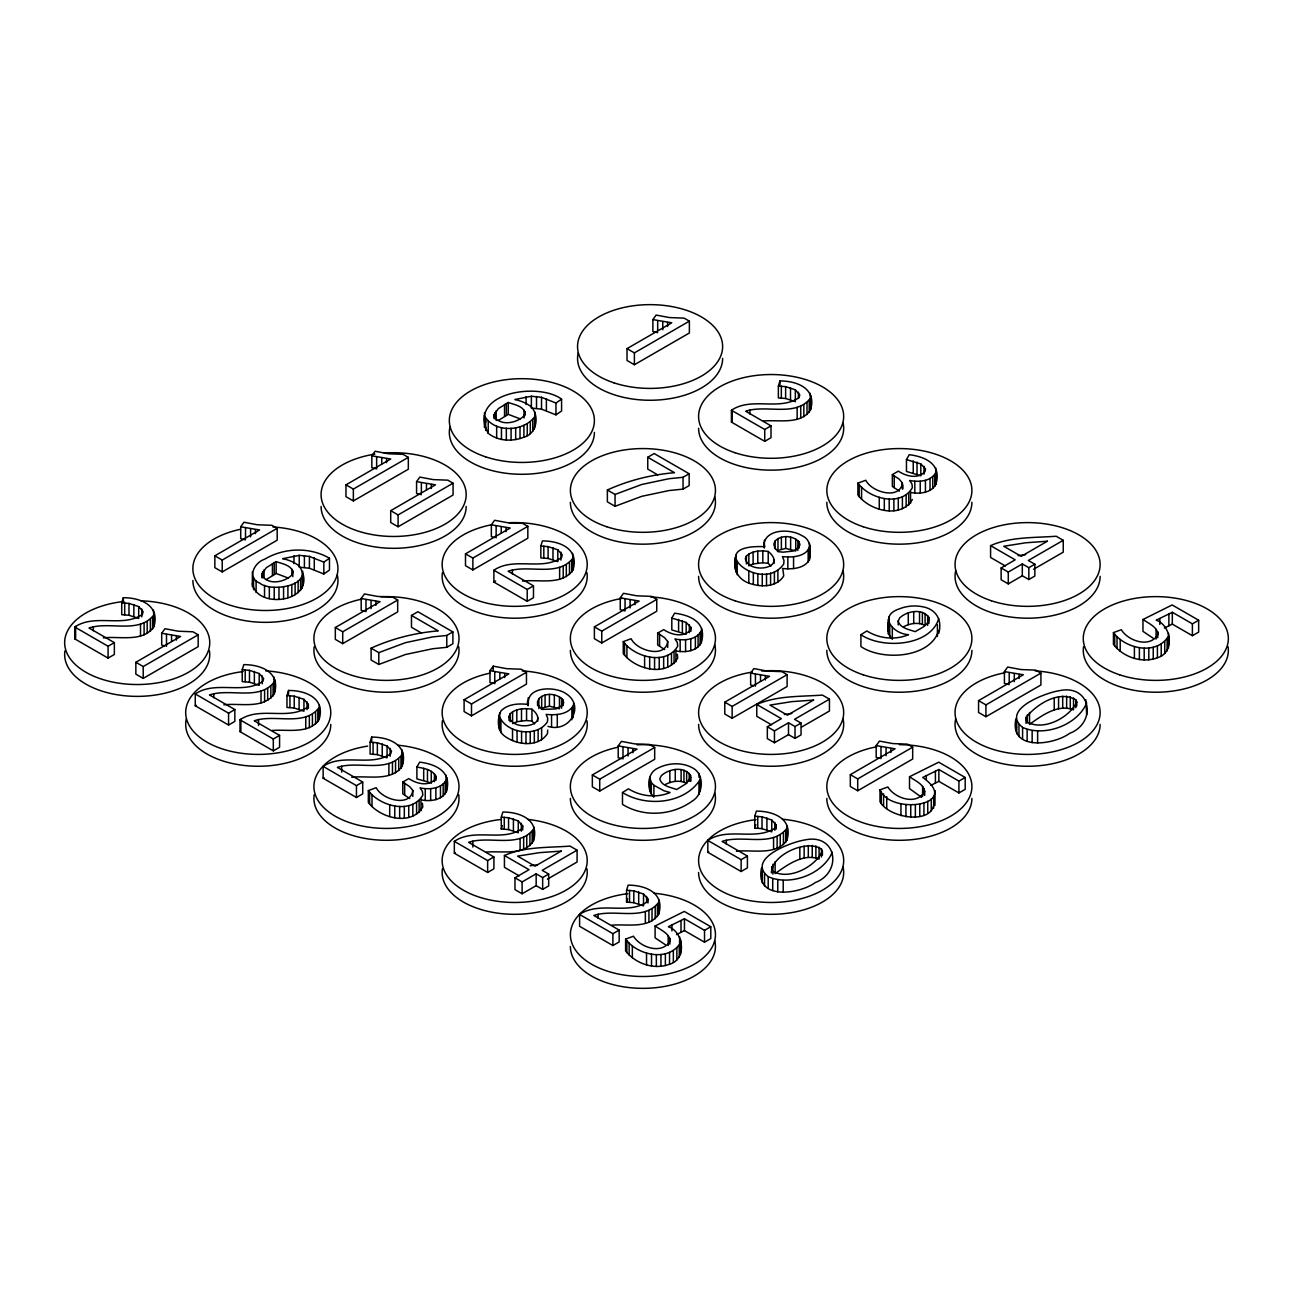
<?xml version="1.0" encoding="UTF-8"?>
<svg xmlns="http://www.w3.org/2000/svg" width="1293" height="1293" viewBox="0 0 1293 1293"><rect width="100%" height="100%" fill="white"/><g stroke="black" fill="none" stroke-linecap="round" stroke-linejoin="round"><path stroke-width="1.5" d="M653.886 785.255L663.842 790.734L670.065 792.528C656.569 798.217 640.795 796.488 628.43 788.827L622.483 792.528L622.483 804.375C643.995 817.709 672.554 815.576 692.757 800.739C703.667 794.08 704.507 773.925 692.676 767.945C681.961 762.03 668.319 762.692 657.62 768.301C646.953 772.972 646.258 789.667 653.886 797.102L653.886 785.255L651.316 782.572L649.732 777.352M700.256 791.3L700.289 776.414M938.702 633.457C942.742 619.476 935.55 608.664 921.764 606.611C914.248 605.253 906.393 606.045 899.314 608.874C878.157 615.759 892.736 633.748 908.51 634.685C895.015 640.374 879.24 638.645 866.86 630.984L860.912 634.685L860.912 646.532C882.279 661.192 930.507 658.25 938.734 630.418M938.734 618.571C930.507 646.403 882.279 649.345 860.912 634.685M329.473 558.237L323.832 562.132L309.415 556.41L299.249 555.344L299.249 567.191L309.415 568.257L323.832 573.979L329.473 570.084L329.473 558.237C309.706 546.794 284.25 547.602 264.742 559.158C254.204 562.6 246.43 577.923 259.974 583.256C270.916 592.436 314.377 585.713 298.925 565.849A34.458 19.896 0 0 0 282.747 558.657M303.015 573.785C311.468 603.136 256.596 608.728 252.394 583.579M531.375 396.24L514.856 399.537A34.458 19.896 0 0 1 531.051 406.729C539.779 415.425 536.934 433.947 523.924 437.179C512.4 441.786 498.161 441.333 488.237 433.3C466.466 392.943 537.985 381.629 561.582 399.133L561.582 410.98L555.958 414.859L541.525 409.154L531.375 408.087L531.375 396.24L541.525 397.307L555.958 403.028L561.582 399.133M484.439 427.547L484.519 412.612M665.297 944.698L655.098 937.845L655.098 925.998C660.642 929.909 668.966 933.158 670.307 940.577C662.646 954.961 640.568 947.882 633.457 936.213L625.602 939.106L625.602 950.953C635.542 963.721 654.129 970.089 669.532 964.239C687.003 959.358 684.062 932.221 668.352 926.693L684.45 918.773L704.523 930.346L710.794 926.742L710.794 938.573L704.523 942.193L684.45 930.604L676.481 934.58M680.538 954.606L680.684 939.849M930.879 785.32L938.863 781.36L958.921 792.948L965.192 789.328L965.192 777.497L958.921 781.101L938.863 769.513L922.749 777.449C962.606 805.555 890.473 815.56 880 789.861L887.855 786.968C894.966 798.638 917.06 805.717 924.705 791.332C923.364 783.914 915.056 780.665 909.512 776.754L909.512 788.601L921.634 797.361M880 789.861L880 801.692C888.986 818.728 936.956 826.292 933.999 799.397M1153.162 638.192L1142.964 631.356L1142.964 619.509C1148.507 623.404 1156.831 626.652 1158.172 634.087C1150.511 648.472 1128.433 641.376 1121.306 629.723L1113.451 632.6L1113.451 644.447C1123.407 657.216 1141.994 663.6 1157.397 657.749C1174.868 652.868 1171.927 625.731 1156.217 620.187L1172.315 612.268L1192.388 623.856L1198.659 620.236L1198.659 632.083L1192.388 635.703L1172.315 624.115L1164.346 628.075M1168.403 648.116L1168.549 633.36M547.699 730.076L547.472 733.616C538.001 748.13 515.729 745.107 503.688 735.378C496.948 729.672 497.255 718.068 501.037 710.843C508.101 703.683 519.059 703.392 528.449 704.443C525.992 686.47 554.471 686.017 565.574 693.371C585.664 705.622 569.647 733.276 547.941 726.359M771.63 866.666L772.357 871.046C788.811 880.84 815.091 866.956 822.396 851.214L821.443 849.113C806.735 838.801 771.291 854.867 771.388 872.888M1026.028 717.421L1026.755 721.801C1043.209 731.596 1069.489 717.712 1076.794 701.97L1075.841 699.869C1059.274 689.767 1036.598 704.249 1026.028 717.421L1026.028 723.337M103.343 637.869C119.796 635.978 142.876 642.637 153.851 626.766C160.364 605.609 140.824 597.673 123.304 597.705L121.72 602.845L121.72 614.692L128.977 615.258L138.69 618.442L138.69 606.595L128.977 603.411L121.72 602.845M153.851 626.766L154.174 612.559M223.834 704.798C240.288 702.891 263.384 709.55 274.342 693.678C280.856 672.522 261.315 664.586 243.811 664.634L242.227 669.758L242.227 681.605L249.484 682.187L259.198 685.371L259.198 673.524L249.484 670.34L242.227 669.758M274.342 693.678L274.666 679.471M272.16 730.497C287.466 729.123 309.124 734.521 319.08 719.522C325.594 698.349 306.053 690.414 288.549 690.462L286.965 695.586L286.965 707.433L294.222 708.014L303.936 711.198L303.936 699.351L294.222 696.167L286.965 695.586M319.08 719.522L319.403 705.299M351.712 777.255C368.166 775.347 391.262 782.006 402.22 766.135C408.733 744.978 389.193 737.042 371.689 737.091L370.105 742.214L370.105 754.061L377.362 754.643L387.076 757.827L387.076 745.98L377.362 742.796L370.105 742.214M402.22 766.135L402.543 751.928M486.491 852.071C501.797 850.697 523.455 856.095 533.411 841.096C539.924 819.94 520.384 812.004 502.88 812.036L501.28 817.176L501.28 829.023L508.553 829.589L518.267 832.773L518.267 820.926L508.553 817.742L501.28 817.176M533.411 841.096L533.734 826.874M522.469 581.074C538.922 579.183 562.002 585.842 572.977 569.971C579.49 548.814 559.95 540.878 542.43 540.927L540.846 546.05L540.846 557.897L548.103 558.463L557.816 561.647L557.816 549.8L548.103 546.616L540.846 546.05M572.977 569.971L573.284 555.764M611.751 925.19C627.057 923.8 648.714 929.214 658.67 914.199C665.2 893.043 645.643 885.107 628.139 885.155L626.555 890.279L626.555 902.126L633.812 902.692L643.526 905.876L643.526 894.029L633.812 890.861L626.555 890.279M658.67 914.199L658.994 899.993M763.581 420.985C778.887 419.595 800.545 425.009 810.501 409.994C817.014 388.837 797.474 380.902 779.954 380.95L778.37 386.074L778.37 397.921L785.627 398.486L795.34 401.67L795.34 389.823L785.627 386.639L778.37 386.074M810.501 409.994L810.824 395.787M736.396 851.279C752.849 849.372 775.929 856.047 786.904 840.175C793.417 819.019 773.877 811.083 756.357 811.115L754.773 816.255L754.773 828.102L762.03 828.668L771.759 831.852L771.759 820.004L762.03 816.82L754.773 816.255M786.904 840.175L787.227 825.952M421.793 800.011C430.44 801.579 441.931 800.238 446.376 791.623C452.308 771.889 436.258 764.195 419.675 762.143L416.896 767.04L416.896 778.887L429.987 782.621M446.376 791.623L446.683 777.513M676.708 651.074C685.355 652.626 696.846 651.284 701.275 642.669C707.206 622.935 691.173 615.242 674.59 613.189L671.81 618.086L671.81 629.933L686.163 634.281L686.163 622.434L671.81 618.086M701.275 642.669L701.598 628.56M911.371 492.568C920.002 494.136 931.493 492.795 935.938 484.18C941.87 464.446 925.82 456.752 909.238 454.7L906.458 459.597L906.458 471.444L920.826 475.792L920.826 463.945L906.458 459.597M935.938 484.18L936.245 470.07M832.272 852.184C823.14 874.213 790.233 886.529 768.187 876.654C746.093 858.875 791.09 842.034 804.634 839.997C836.733 832.821 842.891 872.048 815.301 882.553C799.284 894.4 754.595 900.688 761.529 867.975M1086.67 702.939C1077.554 724.969 1044.631 737.285 1022.585 727.409C1000.491 709.631 1045.504 692.789 1059.032 690.753C1091.13 683.577 1097.288 722.803 1069.699 733.309C1053.682 745.156 1008.993 751.443 1015.926 718.73M761.529 879.822L762.11 876.395M1015.926 730.577L1016.508 727.135M763.807 547.23C762.999 528.643 790.023 528.223 801.854 535.609C811.665 539.617 810.889 551.254 809.386 559.901C803.987 568.888 791.801 569.405 782.41 568.467M416.896 767.04C423.716 768.236 432.395 769.577 435.983 776.317L435.466 779.033C428.452 786.904 416.443 783.72 408.814 778.58L402.786 782.055L402.786 793.902L409.752 798.541M686.163 622.434L690.882 627.364L690.381 630.095C683.367 637.95 671.358 634.766 663.713 629.626L657.684 633.117L657.684 644.965L664.667 649.587M899.33 491.098L892.348 486.475L892.348 474.628L899.33 479.25L902.369 483.032C900.138 500.165 871.741 492.423 865.76 480.253L857.905 483.146L857.905 494.993C869.526 510.783 900.995 519.139 912.373 499.502M573.122 717.663L573.575 703.537M809.854 545.775C807.01 556.992 791.93 557.606 782.41 556.62L783.978 560.467L783.736 564.007C761.593 595.798 699.723 543.852 764.729 546.68L763.807 543.286M499.098 727.199L499.664 712.976M782.928 569.744L783.736 575.854C777.869 586.085 763.727 587.313 753.334 584.436C738.416 581.317 731.903 569.744 735.943 555.214M303.936 699.351L308.38 704.394L307.621 707.158C288 720.734 260.2 706.059 239.997 719.781L239.997 731.628L273.308 750.861L279.579 747.241L279.579 735.394L254.268 720.783C274.779 713.671 304.049 727.086 319.08 707.675M518.267 820.926L522.711 825.968L521.952 828.732C502.331 842.309 474.531 827.633 454.328 841.355L454.328 853.202L487.639 872.436L493.91 868.815L493.91 856.968L468.599 842.357C489.11 835.246 518.38 848.661 533.411 829.249M643.526 894.029L647.971 899.071L647.211 901.851C627.59 915.428 599.79 900.752 579.587 914.458L579.587 926.305L612.898 945.539L619.169 941.918L619.169 930.087L593.875 915.476C614.369 908.349 643.639 921.764 658.67 902.352M771.759 820.004L776.188 825.047L775.444 827.811C755.807 841.387 728.007 826.712 707.821 840.434L707.821 852.281L741.131 871.514L747.402 867.894L747.402 856.047L722.092 841.436C742.602 834.324 771.873 847.739 786.904 828.328M534.381 429.001L534.882 412.095M892.315 627.412L892.315 639.259L888.42 633.926L888.905 617.02M501.28 829.023L502.347 825.597M626.555 902.126L627.606 898.7M754.773 828.102L755.839 824.675M261.929 573.85L266.326 567.675L276.152 561.631C281.987 563.7 291.539 565.154 293.01 572.282L291.458 575.417C283.943 582.383 268.799 585.309 262.156 575.854L261.929 573.85L261.929 577.793M494.055 414.73L498.435 408.556L508.278 402.511C514.097 404.58 523.665 406.034 525.136 413.162L523.584 416.298C516.052 423.264 500.924 426.205 494.282 416.734L494.055 414.73L494.055 418.673M690.721 777.352L686.292 783.542L676.74 789.506C670.873 787.437 661.337 785.95 659.753 778.839L661.289 775.735C668.788 768.753 683.884 765.909 690.494 775.331L690.721 781.295M509.054 716.467L510.121 713.784C515.907 708.419 524.522 708.111 531.94 709.211C552.37 725.939 512.561 732.824 509.054 716.467L509.054 720.411M746.4 556.022L745.334 558.705C748.825 575.062 788.649 568.177 768.22 551.448C760.801 550.349 752.187 550.656 746.4 556.022L746.4 563.926M622.483 792.528C646.258 807.333 684.644 804.068 700.256 779.453M484.519 424.46L485.845 421.308M537.565 701.743L538.842 698.721C545.161 692.272 557.057 693.29 562.908 699.852L563.7 702.681L562.681 705.154L556.2 708.92L541.686 709.437L538.405 705.348L537.565 701.743L537.565 705.687M775.121 540.959L773.844 543.981L774.685 547.586L777.966 551.675L783.122 552.159L792.48 551.157L796.844 549.202L799.979 544.919L799.187 542.09C793.336 535.528 781.441 534.51 775.121 540.959L775.121 548.862M625.602 939.106C637.53 955.511 668.707 962.218 680.538 942.759M1113.451 632.6C1125.395 649.005 1156.572 655.729 1168.403 636.269M402.786 782.055L409.752 786.694L412.806 790.459C410.576 807.608 382.178 799.866 376.198 787.696L368.343 790.589C379.964 806.379 411.433 814.735 422.811 795.098L422.375 791.364L420.063 787.922C429.163 789.764 441.559 788.972 446.376 779.776M368.343 790.589L368.343 802.42C379.964 818.227 411.433 826.566 422.811 806.945L422.375 803.212M657.684 633.117L664.667 637.74L667.721 641.522C665.491 658.654 637.093 650.929 631.113 638.742L623.258 641.635C634.879 657.426 666.348 665.782 677.726 646.144L677.29 642.411L674.978 638.968C684.062 640.827 696.474 640.035 701.275 630.822M623.258 641.635L623.258 653.482C634.879 669.273 666.348 677.629 677.726 657.992L677.29 654.258M857.905 483.146C869.526 498.936 900.995 507.292 912.373 487.655L911.937 483.921L909.642 480.479C918.725 482.321 931.138 481.546 935.938 472.333M898.199 620.996L899.734 617.876C907.233 610.91 922.329 608.066 928.94 617.488C929.667 625.069 920.519 628.253 915.185 631.663C909.302 629.578 899.783 628.107 898.199 620.996L898.199 624.939M138.69 606.595L143.135 611.637L142.392 614.401C122.754 627.994 94.955 613.302 74.752 627.024L74.752 638.871L108.079 658.105L114.35 654.484L114.35 642.637L89.039 628.026C109.549 620.915 138.82 634.33 153.851 614.918M259.198 673.524L263.643 678.55L262.883 681.33C243.262 694.907 215.462 680.231 195.259 693.953L195.259 705.784L228.57 725.034L234.841 721.413L234.841 709.566L209.531 694.955C230.041 687.844 259.311 701.259 274.342 681.847M387.076 745.98L391.52 751.007L390.761 753.787C371.139 767.363 343.34 752.688 323.137 766.393L323.137 778.241L356.448 797.474L362.719 793.87L362.719 782.023L337.408 767.412C357.919 760.3 387.189 773.715 402.22 754.304M557.816 549.8L562.261 554.842L561.518 557.622C541.88 571.199 514.081 556.523 493.878 570.229L493.878 582.076L527.205 601.31L533.476 597.689L533.476 585.858L508.165 571.247C528.675 564.12 557.929 577.535 572.977 558.123M795.34 389.823L799.785 394.866L799.042 397.63C779.404 411.222 751.605 396.547 731.418 410.253L731.418 422.1L764.729 441.333L771 437.713L771 425.866L745.689 411.255C766.199 404.143 795.47 417.558 810.501 398.147M499.098 715.352C504.981 733.406 536.821 738.206 547.472 721.769L547.699 718.229L546.131 714.382C555.521 715.32 567.708 714.803 573.122 705.816M484.439 415.7C493.732 432.961 523.035 432.007 534.381 417.154M161.706 633.247L164.954 628.721L178.24 631.21L192.948 631.792L198.185 634.815L198.185 646.645L143.216 678.389L135.846 674.138L135.846 662.291L180.584 636.463L161.706 633.247L161.706 645.094L164.906 645.902M240.708 526.784L243.957 522.243L257.242 524.748L271.95 525.314L277.187 528.336L277.187 540.183L222.218 571.926L214.848 567.659L214.848 555.812L259.586 529.985L240.708 526.784L240.708 538.631L245.508 539.844M371.834 455.799L375.099 451.273L388.385 453.762L403.093 454.344L408.329 457.366L408.329 469.214L353.361 500.941L345.974 496.69L345.974 484.843L390.728 459.015L371.834 455.799L371.834 467.646L376.635 468.858L376.635 457.011M416.572 481.626L419.837 477.101L433.123 479.59L447.831 480.172L453.067 483.194L453.067 495.041L398.099 526.768L390.712 522.517L390.712 510.67L435.466 484.843L416.572 481.626L416.572 493.473L421.373 494.686M361.183 598.497L364.432 593.956L377.734 596.461L392.442 597.027L397.678 600.049L397.678 611.896L342.71 643.639L335.323 639.372L335.323 627.525L380.061 601.698L361.183 598.497L361.183 610.344L365.984 611.557L365.984 599.71M491.356 524.796L494.605 520.271L507.89 522.76L522.598 523.342L527.835 526.364L527.835 538.211L472.866 569.938L465.496 565.688L465.496 553.84L510.234 528.013L491.356 524.796L491.356 536.643L494.556 537.452M652.884 319.597L656.133 315.072L669.418 317.561L684.142 318.126L689.379 321.149L689.379 332.996L634.394 364.739L627.024 360.472L627.024 348.641L671.762 322.797L652.884 319.597L652.884 331.444L657.684 332.657M489.982 670.695L493.231 666.154L506.517 668.659L521.224 669.224L526.461 672.247L526.461 684.094L471.492 715.837L464.106 711.57L464.106 699.739L508.86 673.895L489.982 670.695L489.982 682.542L493.166 683.351M620.252 597.851L623.501 593.309L636.786 595.814L651.51 596.38L656.747 599.402L656.747 611.25L601.762 642.993L594.392 638.726L594.392 626.879L639.13 601.051L620.252 597.851L620.252 609.698L625.052 610.91L625.052 599.063M618.199 745.916L621.448 741.374L634.734 743.879L649.458 744.445L654.678 747.467L654.678 759.314L599.71 791.057L592.339 786.79L592.339 774.943L637.077 749.116L618.199 745.916L618.199 757.763L621.4 758.571M750.635 673.12L753.884 668.594L767.169 671.083L781.877 671.649L787.114 674.671L787.114 686.518L732.145 718.261L724.775 714.011L724.775 702.164L769.513 676.32L750.635 673.12L750.635 684.967L753.835 685.775M876.185 745.608L879.45 741.083L892.736 743.572L907.444 744.154L912.68 747.176L912.68 759.023L857.712 790.75L850.325 786.5L850.325 774.652L895.079 748.825L876.185 745.608L876.185 757.456L879.385 758.264M1004.419 671.584L1007.667 667.043L1020.953 669.548L1035.677 670.113L1040.913 673.136L1040.913 684.983L985.929 716.726L978.559 712.459L978.559 700.628L1023.296 674.784L1004.419 671.584L1004.419 683.431L1009.219 684.644M74.752 638.871L75.624 638.273L75.624 626.426M195.259 705.784L196.132 705.202M239.997 731.628L240.87 731.03L240.87 719.183M493.878 582.076L495.623 580.977M731.418 422.1L732.274 421.502L732.274 409.655M323.137 778.241L324.01 777.659M454.328 853.202L455.201 852.604M707.821 852.281L708.693 851.683M498.435 420.403L508.278 414.358L520.255 418.9M266.326 579.523L276.152 573.478L288.145 578.003M214.848 555.812L222.218 560.079L277.187 528.336M345.974 484.843L353.361 489.093L408.329 457.366M74.752 627.024L108.079 646.258L114.35 642.637M627.024 348.641L634.394 352.892L689.379 321.149M390.712 510.67L398.099 514.937L453.067 483.194M135.846 662.291L143.216 666.541L198.185 634.815M335.323 627.525L342.71 631.792L397.678 600.049M465.496 553.84L472.866 558.091L527.835 526.364M647.745 457.253L654.177 453.552L689.153 473.739L689.153 485.586L683.043 489.11L668.966 490.564L641.781 496.318L615.064 506.29L607.371 501.846L607.371 489.999C628.463 480.366 651.397 474.676 674.477 472.688L647.745 457.253L647.745 469.1L657.765 474.887M195.259 693.953L228.57 713.186L234.841 709.566M411.481 615.436L417.898 611.734L452.889 631.921L452.889 643.769L446.78 647.292L432.702 648.747L405.501 654.5L378.801 664.473L371.107 660.028L371.107 648.181C392.183 638.548 415.134 632.859 438.214 630.871L411.481 615.436L411.481 627.283L421.502 633.069M731.418 410.253L764.729 429.486L771 425.866M607.371 489.999L615.064 494.443L641.781 484.471L668.966 478.717L683.043 477.279L689.153 473.739M371.107 648.181L378.801 652.626L405.501 642.653L432.702 636.899L446.78 635.461L452.889 631.921M493.878 570.229L527.205 589.463L533.476 585.858M239.997 719.781L273.308 739.014L279.579 735.394M464.106 699.739L471.492 703.99L526.461 672.247M594.392 626.879L601.762 631.146L656.747 599.402M892.348 474.628L898.376 471.137C906.005 476.277 918.014 479.461 925.028 471.606L925.546 468.874L920.826 463.945M323.137 766.393L356.448 785.643L362.719 782.023M1005.34 565.978L990.583 557.461L990.583 545.63C1010.738 536.643 1034.416 537.872 1056.187 536.239L1063.25 540.312L1063.25 552.159L1033.576 569.276M592.339 774.943L599.71 779.21L654.678 747.467M724.775 702.164L732.145 706.414L787.114 674.671M771.533 724.84L756.777 716.306L756.777 704.475C776.931 695.489 800.593 696.717 822.38 695.084L829.443 699.157L829.443 711.005L801.515 727.119M454.328 841.355L487.639 860.588L493.91 856.968M1063.25 540.312L1028.339 560.467L1034.853 564.217L1034.853 576.064L1028.824 579.539L1022.31 575.789L1008.281 583.886L1001.138 579.765L1001.138 567.934L1015.183 559.821L990.583 545.63M519.188 875.862L504.432 867.328L504.432 855.497C524.586 846.511 548.248 847.739 570.035 846.107L577.082 850.18L577.082 862.027L547.424 879.159M1001.138 567.934L1008.281 572.056L1022.31 563.942L1028.824 567.692L1034.853 564.217M829.443 699.157L794.532 719.312L801.046 723.062L801.046 734.909L795.017 738.384L788.504 734.634L774.459 742.732L767.331 738.61L767.331 726.779L781.36 718.666L756.777 704.475M577.082 850.18L542.187 870.334L548.685 874.084L548.685 885.931L542.656 889.406L536.159 885.657L522.113 893.77L514.97 889.632L514.97 877.802L529.015 869.688L504.432 855.497M767.331 726.779L774.459 730.901L788.504 722.787L795.017 726.537L801.046 723.062M514.97 877.802L522.113 881.923L536.159 873.809L542.656 877.559L548.685 874.084M850.325 774.652L857.712 778.903L912.68 747.176M978.559 700.628L985.929 704.879L1040.913 673.136M579.587 914.458L612.898 933.691L619.169 930.087M707.821 840.434L741.131 859.667L747.402 856.047M1142.964 619.509L1172.153 604.946L1198.659 620.236M909.512 776.754L938.702 762.191L965.192 777.497M655.098 925.998L684.304 911.436L710.794 926.742M770.854 566.14L768.22 563.295L762.822 562.746L753.108 563.958L748.857 565.865L748.857 554.018M512.578 723.627L516.828 721.72L526.558 720.508L531.94 721.058L534.575 723.902M903.839 626.604C910.256 623.274 918.499 621.949 925.093 625.505L925.093 613.674M665.394 784.463C671.81 781.117 680.053 779.792 686.648 783.364L686.648 771.517M795.745 539.133L795.745 550.98L785.708 548.426L777.966 550.43L777.966 538.583M559.465 696.895L559.465 708.742L549.428 706.188L541.686 708.192L541.686 696.345M1073.513 698.01L1073.513 709.857C1057.819 703.715 1041.657 715.659 1029.519 724.371L1029.519 712.524M819.115 847.254L819.115 859.102C803.422 852.96 787.259 864.904 775.121 873.615L775.121 861.768M282.747 558.657L299.249 555.344M1018.108 555.651L1025.656 554.632M784.301 714.496L791.833 713.477M530.065 865.777L537.597 864.758M680.684 951.696L679.601 948.642L679.601 936.795M810.824 407.634L810.145 393.363M573.284 567.611L572.605 553.339M402.543 763.775L401.864 749.52M318.724 714.738L319.403 717.146M274.666 691.319L273.987 677.063M154.174 624.39L153.495 610.134M936.245 481.917L935.631 467.71M446.683 789.344L446.069 775.154M1086.67 714.787L1085.861 699.772M809.466 555.182L809.854 557.622M534.882 423.942L535.124 426.528M303.015 585.632L302.756 571.215M1192.388 623.856L1192.388 635.703M1172.315 612.268L1172.315 624.115M1168.872 613.997L1168.872 625.828M1167.126 639.017L1167.126 650.864M1164.734 641.619L1164.734 653.466M1161.211 644.059L1161.211 655.907M1159.789 618.507L1159.789 624.422M1157.72 631.776L1157.72 637.708M1157.397 645.902L1157.397 657.749M1156.071 629.206L1156.071 639.081M1153.243 647.243L1153.243 659.091M1148.814 648.003L1148.814 659.85M1144.192 648.149L1144.192 659.996M1139.392 647.664L1139.392 659.511M1134.397 646.532L1134.397 658.379M1120.207 639.437L1120.207 651.268M1117.023 636.689L1117.023 648.52M1114.728 634.249L1114.728 646.096M1076.794 701.97L1076.794 705.913M1075.841 699.869L1075.841 707.772M1070.281 696.668L1070.281 708.516M1066.644 696.103L1066.644 707.95M1062.701 696.248L1062.701 708.095M1058.563 696.975L1058.563 708.823M1054.231 698.268L1054.231 710.099M1037.632 731.256L1037.632 743.103M1032.153 730.787L1032.153 742.635M1028.824 567.692L1028.824 579.539M1027.305 715.029L1027.305 722.916M1027.127 729.494L1027.127 741.342M1022.585 727.409L1022.585 739.257M1022.31 563.942L1022.31 575.789M1019.126 674.493L1019.126 678.437M1018.965 724.775L1018.965 736.622M1016.734 721.882L1016.734 733.729M1014.294 673.798L1014.294 681.702M1009.219 672.796L1009.219 682.672M1008.281 572.056L1008.281 583.886M985.929 704.879L985.929 716.726M958.921 781.101L958.921 792.948M938.863 769.513L938.863 781.36M937.409 624.729L937.409 636.576M935.405 771.242L935.405 783.089M935.081 790.605L934.936 805.361M934.742 474.515L934.742 486.346M933.675 796.278L933.675 808.125M932.754 476.551L932.754 488.398M931.267 798.864L931.267 810.711M930.023 478.426L930.023 490.273M928.94 617.488L928.94 623.42M927.647 615.533L927.647 625.408M927.744 801.304L927.744 813.152M926.321 775.752L926.321 779.695M925.432 480.366L925.432 492.213M924.705 791.332L924.705 795.292M924.269 789.037L924.269 794.953M923.994 466.288L923.994 474.175M923.929 803.147L923.929 814.994M922.604 786.467L922.604 796.326M922.394 612.429L922.394 624.277M920.228 481.238L920.228 493.086M919.776 804.488L919.776 816.336M919.533 611.751L919.533 623.582M917.028 462.086L917.028 473.917M915.363 805.248L915.363 817.095M914.814 481.222L914.814 493.069M913.715 611.621L913.715 623.468M913.246 460.858L913.246 472.705M910.741 805.41L910.741 817.257M910.547 491.453L910.547 503.3M908.72 493.296L908.72 505.143M908.284 612.801L908.284 624.648M906.151 495.041L906.151 506.888M905.924 804.925L905.924 816.756M902.805 484.94L902.805 488.883M902.369 483.032L902.369 488.948M902.401 496.851L902.401 508.699M900.946 803.777L900.946 815.624M898.296 498.161L898.296 510.008M894.239 475.727L894.239 487.574M893.883 498.904L893.883 510.751M890.909 748.518L890.909 752.478M889.746 624.729L889.746 636.576M889.212 499.017L889.212 510.848M888.42 622.078L888.42 633.926M888.162 619.509L888.162 631.356M886.739 796.682L886.739 808.529M886.061 747.839L886.061 755.726M884.315 498.484L884.315 510.315M883.572 793.934L883.572 805.781M881.26 791.51L881.26 803.341M880.986 746.821L880.986 758.668M879.256 497.288L879.256 509.135M861.558 487.267L861.558 499.114M859.182 484.794L859.182 496.641M857.712 778.903L857.712 790.75M822.396 851.214L822.396 855.158M821.443 849.113L821.443 857.017M815.883 845.913L815.883 857.76M812.246 845.347L812.246 857.194M809.466 543.335L809.386 559.901M809.224 400.442L809.224 412.289M808.303 845.493L808.303 857.34M808.157 550.139L808.157 561.986M807.01 402.656L807.01 414.503M804.149 846.22L804.149 858.067M803.842 404.806L803.842 416.653M800.739 406.261L800.739 418.108M799.834 847.513L799.834 859.344M799.187 542.09L799.187 548.006M798.444 392.215L798.444 398.131M797.878 540.603L797.878 550.479M797.167 407.327L797.167 419.174M795.017 726.537L795.017 738.384M793.563 556.733L793.563 568.581M790.621 537.096L790.621 548.943M790.508 387.771L790.508 399.618M788.504 722.787L788.504 734.634M787.841 557.008L787.841 568.855M785.708 536.579L785.708 548.426M785.627 386.639L785.627 398.486M785.643 830.623L785.643 842.47M783.413 832.837L783.413 844.685M783.219 880.501L783.219 892.348M781.376 537.209L781.376 549.056M781.344 386.187L781.344 398.034M780.245 834.987L780.245 846.834M779.954 380.95L779.954 384.894M777.885 570.229L777.885 582.076M777.756 880.032L777.756 891.879M777.141 836.442L777.141 848.289M776.188 825.047L776.188 828.991M774.846 822.38L774.846 830.284M774.394 571.91L774.394 583.757M774.459 730.901L774.459 742.732M774.038 559.578L774.038 563.522M773.57 837.508L773.57 849.339M772.907 864.274L772.907 874.133M772.729 878.755L772.729 890.586M770.596 573.106L770.596 584.953M768.22 551.448L768.22 563.295M768.187 876.654L768.187 888.501M766.911 817.952L766.911 829.783M766.523 573.817L766.523 585.648M765.343 676.029L765.343 679.973M764.729 429.486L764.729 441.333M764.551 874.036L764.551 885.867M764.389 540.151L764.389 548.038M762.822 550.899L762.822 562.746M762.256 573.979L762.256 585.826M762.337 871.126L762.337 882.974M762.03 816.82L762.03 828.668M760.51 675.35L760.51 681.266M757.779 551.109L757.779 562.956M757.843 573.591L757.843 585.438M757.746 816.368L757.746 828.215M755.435 674.332L755.435 686.179M753.108 552.111L753.108 563.958M753.334 572.589L753.334 584.436M749.94 410.043L749.94 414.002M748.809 570.973L748.809 582.804M741.131 859.667L741.131 871.514M737.188 562.891L737.188 574.739M735.749 560.144L735.749 571.991M735.378 557.59L735.378 569.437M732.145 706.414L732.145 718.261M726.343 840.224L726.343 844.167M704.523 930.346L704.523 942.193M700.095 633.004L700.095 644.851M699.06 773.456L699.06 777.416M698.963 782.572L698.963 794.419M698.107 635.041L698.107 646.888M695.375 636.916L695.375 648.763M690.882 627.364L690.882 631.307M690.785 638.855L690.785 650.702M690.494 775.331L690.494 781.263M689.347 624.778L689.347 632.681M689.201 773.392L689.201 781.279M685.581 639.728L685.581 651.575M684.45 918.773L684.45 930.604M683.949 770.272L683.949 782.12M683.043 477.279L683.043 489.11M682.365 620.575L682.365 632.422M681.104 769.594L681.104 781.441M681.007 920.487L681.007 932.334M680.166 639.712L680.166 651.559M679.278 945.522L679.278 957.37M678.599 619.347L678.599 631.194M676.869 948.108L676.869 959.956M675.9 649.943L675.9 661.79M675.269 769.48L675.269 781.328M674.057 651.801L674.057 663.632M673.346 950.549L673.346 962.396M671.924 924.996L671.924 930.912M671.487 653.547L671.487 665.378M669.855 938.282L669.855 944.197M669.839 770.644L669.839 782.491M669.532 952.408L669.532 964.239M668.206 935.712L668.206 945.571M667.721 641.522L667.721 647.437M667.754 655.341L667.754 667.188M667.592 322.507L667.592 326.45M665.378 953.733L665.378 965.58M663.648 656.65L663.648 668.497M662.759 321.812L662.759 329.715M660.949 954.509L660.949 966.34M659.592 634.216L659.592 646.064M659.236 657.394L659.236 669.241M657.684 320.809L657.684 330.685M657.41 904.647L657.41 916.495M656.343 954.654L656.343 966.501M655.195 906.862L655.195 918.709M654.565 657.507L654.565 669.354M652.011 909.011L652.011 920.858M651.527 954.169L651.527 966.016M651.316 782.572L651.316 794.419M649.975 779.938L649.975 791.769M649.668 656.973L649.668 668.82M648.924 910.466L648.924 922.313M647.971 899.071L647.971 903.015M646.613 896.421L646.613 902.336M646.532 953.022L646.532 964.869M645.352 911.533L645.352 923.38M644.609 655.777L644.609 667.624M638.694 891.976L638.694 903.823M634.96 600.76L634.96 604.704M634.394 352.892L634.394 364.739M633.812 890.861L633.812 902.692M632.907 748.825L632.907 752.768M632.342 945.926L632.342 957.774M630.127 600.065L630.127 607.969M629.529 890.392L629.529 902.239M629.158 943.179L629.158 955.026M628.075 748.13L628.075 756.033M626.911 645.757L626.911 657.604M626.863 940.754L626.863 952.602M624.535 643.284L624.535 655.131M623 747.128L623 758.975M615.064 494.443L615.064 506.29M612.898 933.691L612.898 945.539M601.762 631.146L601.762 642.993M599.71 779.21L599.71 791.057M598.109 914.264L598.109 918.208M571.878 707.901L571.878 719.748M571.7 560.419L571.7 572.266M569.486 562.633L569.486 574.48M566.318 564.782L566.318 576.63M563.215 566.237L563.215 578.084M562.908 699.852L562.908 705.768M561.598 698.365L561.598 708.241M560.92 552.192L560.92 560.079M559.643 567.304L559.643 579.151M557.283 714.496L557.283 726.343M555.958 403.028L555.958 414.859M554.341 694.858L554.341 706.705M552.984 547.747L552.984 559.594M551.561 714.77L551.561 726.618M549.428 694.357L549.428 706.188M548.103 546.616L548.103 558.463M546.389 398.697L546.389 410.544M545.096 694.971L545.096 706.818M543.82 546.163L543.82 558.01M542.656 877.559L542.656 889.406M541.525 397.307L541.525 409.154M541.622 727.991L541.622 739.838M538.842 698.721L538.842 708.596M538.13 729.672L538.13 741.519M537.759 717.34L537.759 721.284M536.514 396.466L536.514 408.313M536.159 873.809L536.159 885.657M534.316 730.868L534.316 742.715M532.716 419.514L532.716 431.361M531.94 709.211L531.94 721.058M532.15 831.544L532.15 843.392M530.275 421.712L530.275 433.559M530.243 731.579L530.243 743.41M529.92 833.759L529.92 845.606M528.11 697.913L528.11 705.8M527.528 701.048L527.528 704.992M527.237 423.716L527.237 435.563M527.205 589.463L527.205 601.31M526.558 708.661L526.558 720.508M526.752 835.908L526.752 847.739M526.089 396.628L526.089 404.531M525.992 731.741L525.992 743.588M524.942 411.61L524.942 415.554M524.053 410.075L524.053 417.962M523.924 425.332L523.924 437.179M523.665 837.363L523.665 849.194M522.711 825.968L522.711 829.912M522.113 881.923L522.113 893.77M521.499 708.871L521.499 720.718M521.58 731.353L521.58 743.2M521.354 823.302L521.354 831.205M520.093 838.414L520.093 850.261M520.012 426.706L520.012 438.537M516.828 709.873L516.828 721.72M517.055 730.351L517.055 742.198M515.681 427.708L515.681 439.539M513.418 818.857L513.418 830.704M512.578 711.78L512.578 721.639M512.529 728.735L512.529 740.566M512.4 570.019L512.4 573.979M511.091 428.242L511.091 440.073M510.121 713.784L510.121 721.688M508.553 817.742L508.553 829.589M508.278 402.511L508.278 414.358M506.371 403.481L506.371 415.328M506.323 428.225L506.323 440.073M506.064 527.706L506.064 531.665M504.545 404.483L504.545 416.33M504.69 673.605L504.69 677.548M504.27 817.289L504.27 829.136M501.458 427.611L501.458 439.458M501.231 527.027L501.231 532.942M500.924 720.654L500.924 732.501M499.858 672.91L499.858 678.841M499.47 717.906L499.47 729.753M496.657 426.286L496.657 438.133M496.205 410.624L496.205 420.5M496.14 526.009L496.14 537.856M494.766 671.907L494.766 683.755M494.718 412.677L494.718 418.609M493.231 666.154L493.231 670.113M488.237 421.453L488.237 433.3M487.639 860.588L487.639 872.436M485.683 418.641L485.683 430.488M472.866 558.091L472.866 569.938M472.85 841.145L472.85 847.077M471.492 703.99L471.492 715.837M446.78 635.461L446.78 647.292M445.18 781.942L445.18 793.789M443.192 783.994L443.192 795.841M440.46 785.869L440.46 797.716M435.983 776.317L435.983 780.261M435.87 787.809L435.87 799.656M434.432 773.731L434.432 781.619M431.296 484.536L431.296 488.495M431.264 771.388L431.264 783.235M430.666 788.682L430.666 800.529M427.466 769.513L427.466 781.36M426.464 483.857L426.464 489.772M425.252 788.665L425.252 800.512M423.684 768.301L423.684 780.148M421.373 482.855L421.373 492.714M420.985 798.896L420.985 810.743M419.142 800.739L419.142 812.586M416.588 802.484L416.588 814.331M412.806 790.459L412.806 796.391M412.839 804.294L412.839 816.142M408.733 805.604L408.733 817.451M404.677 783.17L404.677 795.001M404.321 806.347L404.321 818.194M400.959 756.583L400.959 768.43M399.65 806.444L399.65 818.291M398.729 758.813L398.729 770.644M398.099 514.937L398.099 526.768M395.561 760.947L395.561 772.794M394.753 805.911L394.753 817.758M392.474 762.401L392.474 774.248M390.163 748.356L390.163 756.26M389.694 804.731L389.694 816.578M388.902 763.468L388.902 775.315M386.559 458.708L386.559 462.668M382.227 743.911L382.227 755.759M381.726 458.029L381.726 463.945M378.801 652.626L378.801 664.473M377.362 742.796L377.362 754.643M375.907 601.407L375.907 605.35M373.079 742.327L373.079 754.175M371.996 794.71L371.996 806.541M371.689 737.091L371.689 741.034M371.059 600.712L371.059 608.615M369.62 792.237L369.62 804.068M356.448 785.643L356.448 797.474M353.361 489.093L353.361 500.941M342.71 631.792L342.71 643.639M341.659 766.199L341.659 772.115M323.832 562.132L323.832 573.979M317.819 709.97L317.819 721.801M315.589 712.184L315.589 724.032M314.28 557.8L314.28 569.647M312.421 714.318L312.421 726.165M309.415 556.41L309.415 568.257M309.334 715.772L309.334 727.62M308.38 704.394L308.38 708.338M307.023 701.727L307.023 709.631M305.762 716.839L305.762 728.686M304.405 555.586L304.405 567.433M302.271 576.274L302.271 588.121M300.59 578.617L300.59 590.465M299.103 697.283L299.103 709.13M298.15 580.816L298.15 592.663M295.111 582.836L295.111 594.683M294.222 696.167L294.222 708.014M293.964 555.748L293.964 563.635M292.816 570.714L292.816 576.646M291.943 569.179L291.943 575.11M291.814 584.452L291.814 596.299M289.939 695.715L289.939 707.546M288.549 690.462L288.549 694.406M287.903 585.81L287.903 597.657M283.571 586.812L283.571 598.659M278.981 587.345L278.981 599.192M276.152 561.631L276.152 573.478M274.261 562.6L274.261 574.431M274.213 587.345L274.213 599.192M273.082 684.126L273.082 695.973M273.308 739.014L273.308 750.861M272.435 563.603L272.435 575.45M270.851 686.357L270.851 698.204M269.332 586.731L269.332 598.578M267.683 688.49L267.683 700.337M264.532 585.406L264.532 597.253M264.596 689.945L264.596 701.792M264.079 569.744L264.079 577.632M262.592 571.797L262.592 577.729M262.285 675.9L262.285 683.803M261.024 691.012L261.024 702.859M258.519 719.571L258.519 725.486M256.111 580.573L256.111 592.42M255.416 529.694L255.416 533.637M254.365 671.455L254.365 683.302M253.557 577.761L253.557 589.608M252.394 571.732L252.329 586.65M250.583 528.999L250.583 536.902M249.484 670.34L249.484 682.187M245.508 527.997L245.508 537.872M245.201 669.871L245.201 681.718M228.57 713.186L228.57 725.034M222.218 560.079L222.218 571.926M213.781 693.743L213.781 697.687M176.414 636.156L176.414 640.1M171.581 635.477L171.581 641.393M166.506 634.459L166.506 646.306M152.574 617.214L152.574 629.061M150.36 619.428L150.36 631.275M147.192 621.577L147.192 633.425M144.089 623.032L144.089 634.879M143.216 666.541L143.216 678.389M141.794 608.971L141.794 616.874M140.517 624.099L140.517 635.93M133.858 604.542L133.858 616.373M128.977 603.411L128.977 615.258M124.694 602.958L124.694 614.805M123.304 597.705L123.304 601.665M108.079 646.258L108.079 658.105M93.29 626.814L93.29 630.758M458.724 794.775A72.537 41.877 0 0 1 386.462 840.288A72.537 41.877 0 0 1 314.199 794.775M397.808 745.204A72.537 41.877 0 0 1 448.623 808.141A72.537 41.877 0 0 1 328.519 811.762A72.537 41.877 0 0 1 367.681 746.109M209.45 650.848A72.537 41.877 0 0 1 137.187 696.377A72.537 41.877 0 0 1 64.925 650.848M140.953 600.825A72.537 41.877 0 0 1 200.948 662.63A72.537 41.877 0 0 1 78.517 667.269A72.537 41.877 0 0 1 123.95 601.471M330.766 724.387A72.537 41.877 0 0 1 253.493 766.167A72.537 41.877 0 0 1 186.321 718.908M265.808 670.889A72.537 41.877 0 0 1 321.052 733.47A72.537 41.877 0 0 1 199.558 737.155A72.537 41.877 0 0 1 243.132 671.568M586.941 868.799A72.537 41.877 0 0 1 514.679 914.313A72.537 41.877 0 0 1 442.416 868.799M527.916 819.423A72.537 41.877 0 0 1 575.159 883.717A72.537 41.877 0 0 1 454.199 883.717A72.537 41.877 0 0 1 501.442 819.423M714.819 941.013A72.537 41.877 0 0 1 647.648 988.256A72.537 41.877 0 0 1 570.375 946.476M654.274 893.269A72.537 41.877 0 0 1 704.426 956.82A72.537 41.877 0 0 1 583.499 958.646A72.537 41.877 0 0 1 627.816 893.673M586.941 720.734A72.537 41.877 0 0 1 514.679 766.264A72.537 41.877 0 0 1 442.416 720.734M522.259 670.889A72.537 41.877 0 0 1 579.119 731.757A72.537 41.877 0 0 1 460.211 740.194A72.537 41.877 0 0 1 489.885 673.184M843.052 866.973A72.537 41.877 0 0 1 775.881 914.232A72.537 41.877 0 0 1 698.608 872.436M782.491 819.229A72.537 41.877 0 0 1 832.644 882.796A72.537 41.877 0 0 1 711.732 884.622A72.537 41.877 0 0 1 756.033 819.633M337.328 574.997A72.537 41.877 0 0 1 270.156 622.256A72.537 41.877 0 0 1 192.883 580.46M272.985 526.978A72.537 41.877 0 0 1 329.844 587.846A72.537 41.877 0 0 1 210.937 596.267A72.537 41.877 0 0 1 240.611 529.257M458.724 646.71A72.537 41.877 0 0 1 386.462 692.224A72.537 41.877 0 0 1 314.199 646.71M380.788 596.752A72.537 41.877 0 0 1 454.473 653.062A72.537 41.877 0 0 1 335 668.028A72.537 41.877 0 0 1 361.668 599.144M714.819 792.948A72.537 41.877 0 0 1 647.648 840.208A72.537 41.877 0 0 1 570.375 798.411M637.239 744.816A72.537 41.877 0 0 1 710.924 801.127A72.537 41.877 0 0 1 591.451 816.093A72.537 41.877 0 0 1 618.119 747.209M714.819 644.884A72.537 41.877 0 0 1 647.648 692.143A72.537 41.877 0 0 1 570.375 650.347M650.476 596.849A72.537 41.877 0 0 1 706.689 658.444A72.537 41.877 0 0 1 586.618 664.925A72.537 41.877 0 0 1 622.127 598.384M971.9 798.411A72.537 41.877 0 0 1 899.362 840.288A72.537 41.877 0 0 1 826.825 798.411M899.362 744.687A72.537 41.877 0 0 1 965.677 803.535A72.537 41.877 0 0 1 845.638 814.703A72.537 41.877 0 0 1 876.573 746.804M466.175 506.436A72.537 41.877 0 0 1 393.638 548.313A72.537 41.877 0 0 1 321.1 506.436M384.166 453.067A72.537 41.877 0 0 1 461.795 508.909A72.537 41.877 0 0 1 340.156 522.889A72.537 41.877 0 0 1 374.857 454.134M586.941 572.686A72.537 41.877 0 0 1 514.679 618.199A72.537 41.877 0 0 1 442.416 572.686M509.006 522.728A72.537 41.877 0 0 1 582.448 579.409A72.537 41.877 0 0 1 462.248 593.406A72.537 41.877 0 0 1 491.89 524.716M843.052 718.908A72.537 41.877 0 0 1 775.881 766.167A72.537 41.877 0 0 1 698.608 724.387M761.674 671.019A72.537 41.877 0 0 1 839.302 726.86A72.537 41.877 0 0 1 717.663 740.824A72.537 41.877 0 0 1 752.364 672.085M843.052 570.86A72.537 41.877 0 0 1 775.881 618.102A72.537 41.877 0 0 1 698.608 576.322M1100.117 724.387A72.537 41.877 0 0 1 1022.844 766.167A72.537 41.877 0 0 1 955.672 718.908M1035.16 670.889A72.537 41.877 0 0 1 1091.696 732.129A72.537 41.877 0 0 1 972.191 739.58A72.537 41.877 0 0 1 1004.79 672.78M594.392 432.395A72.537 41.877 0 0 1 517.119 474.192A72.537 41.877 0 0 1 449.948 426.932M714.819 496.819A72.537 41.877 0 0 1 647.648 544.078A72.537 41.877 0 0 1 570.375 502.282M971.9 650.347A72.537 41.877 0 0 1 899.362 692.224A72.537 41.877 0 0 1 826.825 650.347M1228.075 646.71A72.537 41.877 0 0 1 1155.813 692.224A72.537 41.877 0 0 1 1083.55 646.71M1100.117 576.322A72.537 41.877 0 0 1 1022.844 618.102A72.537 41.877 0 0 1 955.672 570.86M971.9 502.282A72.537 41.877 0 0 1 899.362 544.159A72.537 41.877 0 0 1 826.825 502.282M843.052 422.795A72.537 41.877 0 0 1 775.881 470.054A72.537 41.877 0 0 1 698.608 428.258M722.625 358.371A72.537 41.877 0 0 1 645.352 400.167A72.537 41.877 0 0 1 578.181 352.908M1047.378 541.217L1021.211 556.346L1003.756 546.26L1025.656 542.785L1047.378 541.217M813.572 700.079L787.389 715.191L769.949 705.105L791.833 701.63L813.572 700.079M561.227 851.101L535.043 866.213L517.588 856.128L539.488 852.653L561.227 851.101M734.86 600.744A72.537 41.877 0 0 0 843.666 564.475A72.537 41.877 0 0 0 734.86 528.207A72.537 41.877 0 0 0 734.86 600.744M485.602 456.833A72.537 41.877 0 0 0 594.392 420.564A72.537 41.877 0 0 0 485.602 384.296A72.537 41.877 0 0 0 485.602 456.833M606.643 526.704A72.537 41.877 0 0 0 715.449 490.451A72.537 41.877 0 0 0 606.643 454.182A72.537 41.877 0 0 0 606.643 526.704M863.094 674.768A72.537 41.877 0 0 0 971.9 638.5A72.537 41.877 0 0 0 863.094 602.231A72.537 41.877 0 0 0 863.094 674.768M1119.544 674.768A72.537 41.877 0 0 0 1228.35 638.5A72.537 41.877 0 0 0 1119.544 602.231A72.537 41.877 0 0 0 1119.544 674.768M991.327 600.744A72.537 41.877 0 0 0 1100.117 564.475A72.537 41.877 0 0 0 991.327 528.207A72.537 41.877 0 0 0 991.327 600.744M863.094 526.704A72.537 41.877 0 0 0 971.9 490.451A72.537 41.877 0 0 0 863.094 454.182A72.537 41.877 0 0 0 863.094 526.704M734.86 452.679A72.537 41.877 0 0 0 843.666 416.411A72.537 41.877 0 0 0 734.86 380.142A72.537 41.877 0 0 0 734.86 452.679M613.819 382.793A72.537 41.877 0 0 0 722.625 346.524A72.537 41.877 0 0 0 613.819 310.255A72.537 41.877 0 0 0 613.819 382.793"/></g></svg>
